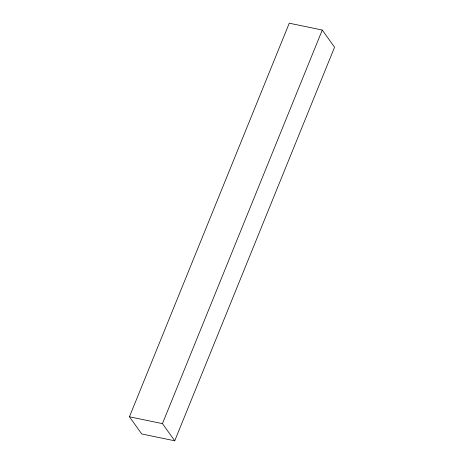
<?xml version="1.0" encoding="UTF-8"?>
<svg xmlns="http://www.w3.org/2000/svg" width="464" height="464" viewBox="0 0 464 464"><rect width="100%" height="100%" fill="white"/><g stroke="black" fill="none" stroke-linecap="round" stroke-linejoin="round"><path stroke-width="0.7" d="M129.444 416.788L289.263 23.2L322.265 30.044L334.556 47.212L174.737 440.8L141.735 433.956L129.444 416.788L162.441 423.632L174.737 440.8M162.441 423.632L322.265 30.044"/></g></svg>
